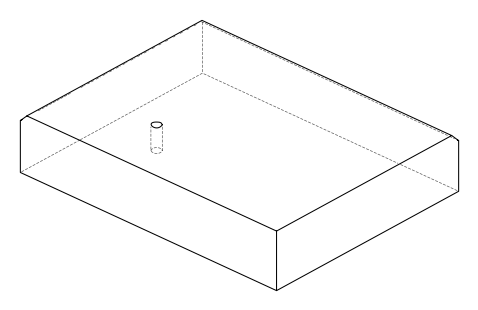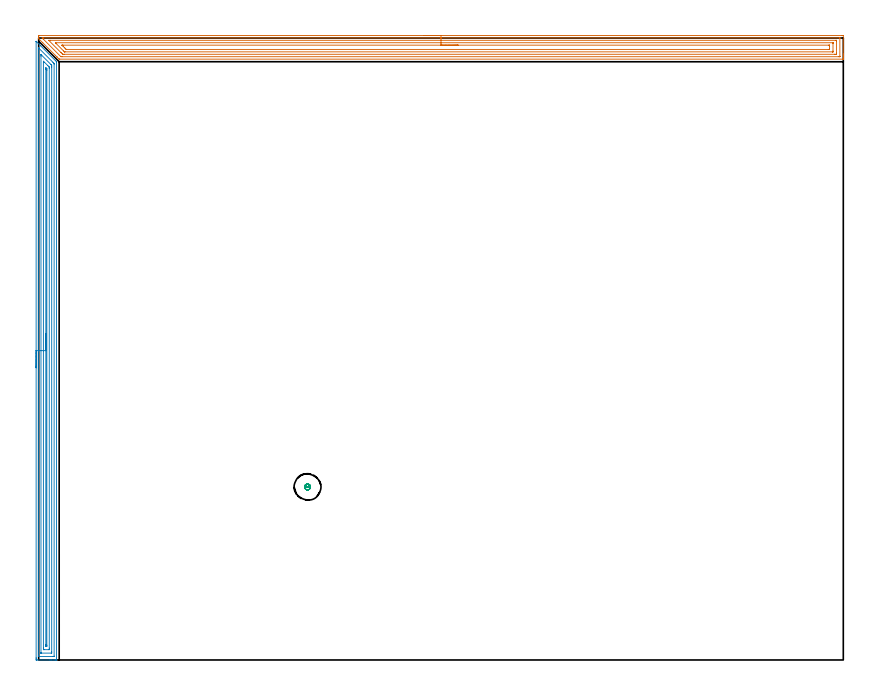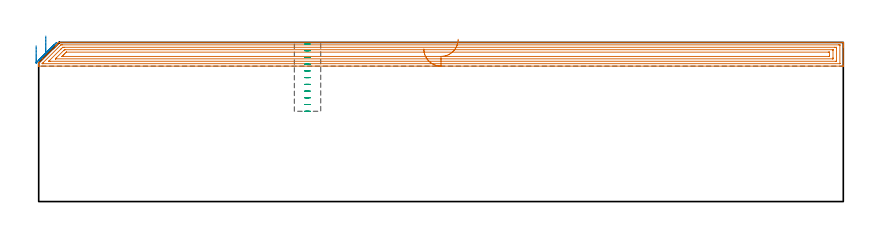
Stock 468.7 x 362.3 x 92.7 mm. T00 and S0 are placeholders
(PLAN: 3 operations, 1 tool changes, 33.9 min)
(1 AREA_MILL | FG_CHAMFER_SURFACE | UGT0205_001 | 18.85 min | 44626 mm3)
(2 AREA_MILL_1 | FG_CHAMFER_SURFACE_1 | UGT0205_001 | 14.37 min | 24958 mm3)
(3 MILL_BLIND_HOLE_FROM_SOLID_MATERIAL | STEP1POCKET | UGT0201_130 | Spiral | 0.72 min | 7456 mm3)
(TOOL UGT0205_001 | Chamfer Mill 20 x 3 x 45 deg. | D20 FL50 Z2)
(TOOL UGT0201_130 | Carbide End Mill 12.0 | D12 FL15 Z4)
(OP 1 AREA_MILL)
G17 G21 G94 G90
T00 M6
G54
G17 G0 G90 X224.35 Y363.8 S1061 M3
G43 Z102.7 H0
Z88.9
G94 G1 X224.388 Z88.028 F250.
X224.502 Z87.164
X224.691 Z86.312
X224.953 Z85.48
X225.287 Z84.674
X225.69 Z83.9
X226.159 Z83.164
X226.69 Z82.472
X227.279 Z81.829
X227.922 Z81.24
X228.614 Z80.709
X229.35 Z80.24
X230.124 Z79.837
X230.93 Z79.503
X231.762 Z79.241
X232.614 Z79.052
X233.478 Z78.938
X234.35 Z78.9
X468.076
X468.622 Y363.795 Z78.903
X468.69 Y363.792 Z78.906
X468.7 Y363.718 Z78.98
Y352.967 Z89.727
Y352.44 Z90.257
Y352.094 Z90.602
Y351.566 Z91.13
Y351.22 Z91.475
Y350.526 Z92.173
Y350.274 Z92.425
X468.697 Y350.135 Z92.557
X468.69 Y350.002 Z92.688
X468.523 Y350. Z92.7
X12.243
X11.898 Y350.006 Z92.692
X11.805 Y350.094 Z92.604
X10.912 Y350.988 Z91.712
X10.754 Y351.145 Z91.553
X10.679 Y351.22 Z91.477
X10.478 Y351.422 Z91.278
X10.456 Y351.444 Z91.256
X9.805 Y352.094 Z90.603
X9.659 Y352.241 Z90.459
X2.378 Y359.522 Z83.177
X0.161 Y361.739 Z80.96
X0.01 Y361.899 Z80.794
X0.001 Y362.051 Z80.643
X0. Y362.393 Z80.307
Y362.761 Z79.939
Y363.454 Z79.241
X0.001 Y363.797 Z78.9
X0.002 Z78.899
X0.177 Y363.8 Z78.9
X234.35
Y362.386 Z80.314
X466.488 Y362.385 Z80.315
X466.643 Y362.383 Z80.317
X466.68 Y362.381 Z80.319
X466.69 Y362.378 Z80.322
X466.694 Y362.368 Z80.332
X466.697 Y362.336 Z80.364
X466.7 Y362.178 Z80.522
Y351.691 Z91.009
X466.697 Y351.557 Z91.143
X466.693 Y351.45 Z91.25
X466.69 Y351.421 Z91.279
X466.677 Y351.419 Z91.281
X466.635 Y351.417 Z91.283
X466.288 Y351.415 Z91.285
X466.089 Y351.414 Z91.286
X13.831 Y351.415 Z91.285
X13.137 Y351.419 Z91.281
X12.931 Y351.421 Z91.279
X12.803 Y351.547 Z91.153
X2.644 Y361.706 Z80.994
X2.412 Y361.941 Z80.759
X2.01 Y362.357 Z80.343
Y362.376 Z80.324
X2.054 Y362.379 Z80.321
X2.173 Y362.382 Z80.318
X2.412 Y362.385 Z80.315
X2.611 Y362.386 Z80.314
X234.35
Y360.972 Z81.728
X464.359 Y360.971 Z81.729
X464.501
X464.642 Y360.968 Z81.732
X464.68 Y360.965 Z81.735
X464.691 Y360.961 Z81.739
X464.693 Y360.949 Z81.751
X464.698 Y360.897 Z81.803
X464.699 Y360.833 Z81.867
X464.7 Y360.638 Z82.062
Y353.647 Z89.053
X464.693 Y352.967 Z89.733
X464.69 Y352.871 Z89.829
X464.682 Y352.835 Z89.865
X464.638 Y352.833 Z89.867
X464.501 Y352.831 Z89.869
X463.749 Y352.829 Z89.871
X463.607 Y352.828 Z89.872
X14.925 Y352.829 Z89.871
X14.171 Y352.831 Z89.869
X14.031 Y352.833 Z89.867
X13.988 Y352.835 Z89.865
X13.938 Y352.873 Z89.827
X13.839 Y352.967 Z89.733
X13.137 Y353.662 Z89.038
X12.958 Y353.841 Z88.859
X5.987 Y360.813 Z81.887
X5.969 Y360.833 Z81.867
X5.852 Y360.964 Z81.736
X6.881 Y360.971 Z81.729
X234.35 Y360.972 Z81.728
Y359.557 Z83.143
X462.555
X462.603 Y359.556 Z83.144
X462.652 Y359.554 Z83.146
X462.685 Y359.551 Z83.149
X462.69 Y359.511 Z83.189
X462.7 Y359.098 Z83.602
Y359.085 Z83.615
Y354.728 Z87.972
X462.697 Y354.285 Z88.415
X462.694 Y354.259 Z88.441
X462.691 Y354.251 Z88.449
X462.677 Y354.249 Z88.451
X462.593 Y354.245 Z88.455
X462.464 Y354.243 Z88.457
X462.303
X15.408
X15.167 Y354.245 Z88.455
X15.046 Y354.248 Z88.452
X15.02 Y354.249 Z88.451
X14.99 Y354.271 Z88.429
X14.925 Y354.328 Z88.372
X14.534 Y354.715 Z87.985
X10.165 Y359.085 Z83.615
X9.888 Y359.366 Z83.334
X9.714 Y359.546 Z83.154
X9.713 Y359.552 Z83.148
X9.721 Y359.554 Z83.146
X9.753 Y359.556 Z83.144
X9.811 Y359.557 Z83.143
X9.973
X234.35
Y358.143 Z84.557
X460.101
X460.464 Y358.141 Z84.559
X460.645 Y358.138 Z84.562
X460.683 Y358.136 Z84.564
X460.69 Y358.11 Z84.59
X460.693 Y358.056 Z84.644
X460.699 Y357.558 Z85.142
X460.698 Y355.811 Z86.889
X460.694 Y355.717 Z86.983
X460.69 Y355.666 Z87.034
X460.649 Y355.664 Z87.036
X460.444 Y355.66 Z87.04
X460.032 Y355.657 Z87.043
X459.962
X16.231
X16.128 Y355.659 Z87.041
X16.077 Y355.661 Z87.039
X16.055 Y355.663 Z87.037
X16.027 Y355.683 Z87.017
X15.819 Y355.883 Z86.817
X15.235 Y356.463 Z86.237
X14.925 Y356.773 Z85.927
X14.361 Y357.337 Z85.363
X14.031 Y357.667 Z85.033
X13.672 Y358.03 Z84.67
X13.599 Y358.107 Z84.593
X13.575 Y358.135 Z84.565
X13.597 Y358.137 Z84.563
X13.683 Y358.14 Z84.56
X14.031 Y358.143 Z84.557
X14.1
X234.35
X235.222 Z84.595
X236.087 Z84.709
X236.938 Z84.898
X237.77 Z85.16
X238.576 Z85.494
X239.35 Z85.897
X240.086 Z86.365
X240.778 Z86.896
X241.421 Z87.486
X242.01 Z88.129
X242.542 Z88.821
X243.01 Z89.557
X243.413 Z90.331
X243.747 Z91.137
X244.009 Z91.969
X244.198 Z92.82
X244.312 Z93.685
X244.35 Z94.557
G0 Z102.7
M5
M2
(OP 2 AREA_MILL_1)
G17 G21 G94 G90
T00 M6
G54
G17 G0 G90 X-1.5 Y170.2 S1061 M3
G43 Z102.7 H0
Z90.8
G94 G1 Y170.238 Z89.928 F250.
Y170.352 Z89.064
Y170.541 Z88.212
Y170.803 Z87.38
Y171.137 Z86.574
Y171.54 Z85.8
Y172.009 Z85.064
Y172.54 Z84.372
Y173.129 Z83.729
Y173.772 Z83.14
Y174.464 Z82.609
Y175.2 Z82.14
Y175.974 Z81.737
Y176.78 Z81.403
Y177.612 Z81.141
Y178.464 Z80.952
Y179.328 Z80.838
Y180.2 Z80.8
Y360.282
X-1.495 Y360.376 Z80.803
X-1.493 Y360.382 Z80.805
X-1.475 Y360.376 Z80.822
X1.165 Y357.735 Z83.465
X9.841 Y349.06 Z92.14
X10.397 Y348.503 Z92.694
Y348.499 Z92.695
X10.4 Y348.166 Z92.7
Y0.172
X10.397 Y0.01 Z92.688
X10.343 Y0.007 Z92.635
X9.938 Y0. Z92.237
X9.599 Z91.898
X8.91 Z91.205
X7.673 Z89.97
X7.126 Z89.42
X6.508 Z88.803
X-0.902 Y0.001 Z81.396
X-1.143 Y0.002 Z81.154
X-1.492 Y0.007 Z80.806
X-1.494 Y0.026 Z80.804
X-1.499 Y0.619 Z80.801
X-1.5 Y1.219 Z80.8
Y180.2
X-0.086 Z82.214
Y356.283
X-0.084 Y356.359 Z82.216
X-0.079 Y356.509 Z82.221
X-0.077 Y356.517 Z82.223
X-0.069 Y356.514 Z82.231
X-0.046 Y356.495 Z82.254
X-0.01 Y356.46 Z82.29
X0.243 Y356.207 Z82.543
X8.284 Y348.166 Z90.584
X8.91 Y347.533 Z91.21
X8.97 Y347.468 Z91.27
X8.98 Y347.348 Z91.28
X8.984 Y347.273 Z91.284
X8.985 Y347.197 Z91.285
Y2.254
X8.982 Y2.102 Z91.282
X8.979 Y2.009 Z91.279
X8.96 Y2.006 Z91.26
X8.91 Y2.003 Z91.21
X8.423 Y2. Z90.723
X0.396 Z82.696
X-0.01 Y2.003 Z82.29
X-0.067 Y2.006 Z82.233
X-0.078 Y2.009 Z82.222
X-0.081 Y2.076 Z82.219
X-0.084 Y2.178 Z82.216
X-0.086 Y2.482 Z82.214
Y180.2
X1.328 Z83.628
X1.329 Y351.74 Z83.629
X1.33 Y352.185 Z83.63
X1.334 Y352.633 Z83.634
X1.335 Y352.652 Z83.635
X1.362 Y352.633 Z83.662
X1.774 Y352.225 Z84.074
X7.126 Y346.874 Z89.426
X7.372 Y346.625 Z89.672
X7.495 Y346.498 Z89.795
X7.553 Y346.435 Z89.853
X7.564 Y346.379 Z89.864
X7.569 Y345.936 Z89.869
X7.571 Y345.486 Z89.871
Y345.04
Y4.64
X7.57 Y4.193 Z89.87
X7.568 Y4.082 Z89.868
X7.565 Y4.028 Z89.865
X7.561 Y4.01 Z89.861
X7.511 Y4.007 Z89.811
X7.317 Y4.001 Z89.617
X1.582 Z83.882
X1.453 Y4.004 Z83.753
X1.351 Y4.01 Z83.651
X1.334 Y4.013 Z83.634
X1.332 Y4.02 Z83.632
X1.33 Y4.044 Z83.63
X1.329 Y4.193 Z83.629
X1.328 Y180.2 Z83.628
X2.743 Z85.043
Y348.166
X2.745 Y348.527 Z85.045
X2.747 Y348.707 Z85.047
X2.749 Y348.781 Z85.049
X2.802 Y348.737 Z85.102
X3.384 Y348.166 Z85.684
X5.342 Y346.208 Z87.642
X6.054 Y345.486 Z88.354
X6.15 Y345.379 Z88.45
X6.153 Y345.281 Z88.453
X6.155 Y345.077 Z88.455
X6.157 Y344.669 Z88.457
Y344.592
Y6.873
X6.152 Y6.062 Z88.452
X6.15 Y6.012 Z88.45
X6.104 Y6.008 Z88.404
X5.996 Y6.004 Z88.296
X5.778 Y6.001 Z88.078
X3.113 Z85.413
X2.901 Y6.003 Z85.201
X2.795 Y6.007 Z85.095
X2.75 Y6.011 Z85.05
X2.743 Y6.873 Z85.043
Y180.2
X4.157 Z86.457
Y343.992
X4.159 Y344.592 Z86.459
X4.161 Y344.882 Z86.461
X4.163 Y344.911 Z86.463
X4.269 Y344.821 Z86.569
X4.389 Y344.709 Z86.689
X4.45 Y344.651 Z86.75
X4.509 Y344.592 Z86.809
X4.569 Y344.531 Z86.869
X4.686 Y344.405 Z86.986
X4.737 Y344.348 Z87.037
X4.739 Y344.334 Z87.039
X4.741 Y344.301 Z87.041
X4.743 Y343.699 Z87.043
Y343.405
X4.742 Y8.66 Z87.042
X4.741 Y8.369 Z87.041
X4.736 Y8.074 Z87.036
X4.732 Y8.009 Z87.032
X4.697 Y8.007 Z86.997
X4.615 Y8.003 Z86.915
X4.45 Y8.002 Z86.75
X4.213 Y8.004 Z86.513
X4.17 Y8.01 Z86.47
X4.164 Y8.022 Z86.464
X4.161 Y8.056 Z86.461
X4.158 Y8.66 Z86.458
X4.157 Y8.954 Z86.457
Y180.2
Y181.072 Z86.495
Y181.937 Z86.609
Y182.788 Z86.798
Y183.62 Z87.06
Y184.426 Z87.394
Y185.2 Z87.797
Y185.936 Z88.265
Y186.628 Z88.796
Y187.271 Z89.386
Y187.86 Z90.029
Y188.392 Z90.721
Y188.86 Z91.457
Y189.263 Z92.231
Y189.597 Z93.037
Y189.859 Z93.869
Y190.048 Z94.72
Y190.162 Z95.585
Y190.2 Z96.457
G0 Z102.7
M5
M2
(OP 3 MILL_BLIND_HOLE_FROM_SOLID_MATERIAL)
G17 G21 G94 G90
T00 M6
G54
G17 G0 G90 X156.6 Y100.8 S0 M3
G43 Z102.7 H0
Z91.782
G94 G3 X157.361 Y101.739 R0.778 F250.
X156.247 Y102.463 R0.939
X154.937 Y100.447 R1.7
X156.247 Y102.463 R-1.7
X155.592 Y101.455 R0.85
X156.6 Y100.8 R0.85
G0 Z87.864
G3 X157.361 Y101.739 R0.778
X156.247 Y102.463 R0.939
X154.937 Y100.447 R1.7
X156.247 Y102.463 R-1.7
X155.592 Y101.455 R0.85
X156.6 Y100.8 R0.85
G0 Z83.945
G3 X157.361 Y101.739 R0.778
X156.247 Y102.463 R0.939
X154.937 Y100.447 R1.7
X156.247 Y102.463 R-1.7
X155.592 Y101.455 R0.85
X156.6 Y100.8 R0.85
G0 Z80.027
G3 X157.361 Y101.739 R0.778
X156.247 Y102.463 R0.939
X154.937 Y100.447 R1.7
X156.247 Y102.463 R-1.7
X155.592 Y101.455 R0.85
X156.6 Y100.8 R0.85
G0 Z76.109
G3 X157.361 Y101.739 R0.778
X156.247 Y102.463 R0.939
X154.937 Y100.447 R1.7
X156.247 Y102.463 R-1.7
X155.592 Y101.455 R0.85
X156.6 Y100.8 R0.85
G0 Z72.191
G3 X157.361 Y101.739 R0.778
X156.247 Y102.463 R0.939
X154.937 Y100.447 R1.7
X156.247 Y102.463 R-1.7
X155.592 Y101.455 R0.85
X156.6 Y100.8 R0.85
G0 Z68.273
G3 X157.361 Y101.739 R0.778
X156.247 Y102.463 R0.939
X154.937 Y100.447 R1.7
X156.247 Y102.463 R-1.7
X155.592 Y101.455 R0.85
X156.6 Y100.8 R0.85
G0 Z64.355
G3 X157.361 Y101.739 R0.778
X156.247 Y102.463 R0.939
X154.937 Y100.447 R1.7
X156.247 Y102.463 R-1.7
X155.592 Y101.455 R0.85
X156.6 Y100.8 R0.85
G0 Z60.436
G3 X157.361 Y101.739 R0.778
X156.247 Y102.463 R0.939
X154.937 Y100.447 R1.7
X156.247 Y102.463 R-1.7
X155.592 Y101.455 R0.85
X156.6 Y100.8 R0.85
G0 Z56.518
G3 X157.361 Y101.739 R0.778
X156.247 Y102.463 R0.939
X154.937 Y100.447 R1.7
X156.247 Y102.463 R-1.7
X155.592 Y101.455 R0.85
X156.6 Y100.8 R0.85
G0 Z52.6
G3 X157.361 Y101.739 R0.778
X156.247 Y102.463 R0.939
X154.937 Y100.447 R1.7
X156.247 Y102.463 R-1.7
X155.592 Y101.455 R0.85
X156.6 Y100.8 R0.85
G0 Z102.7
M5
M2
